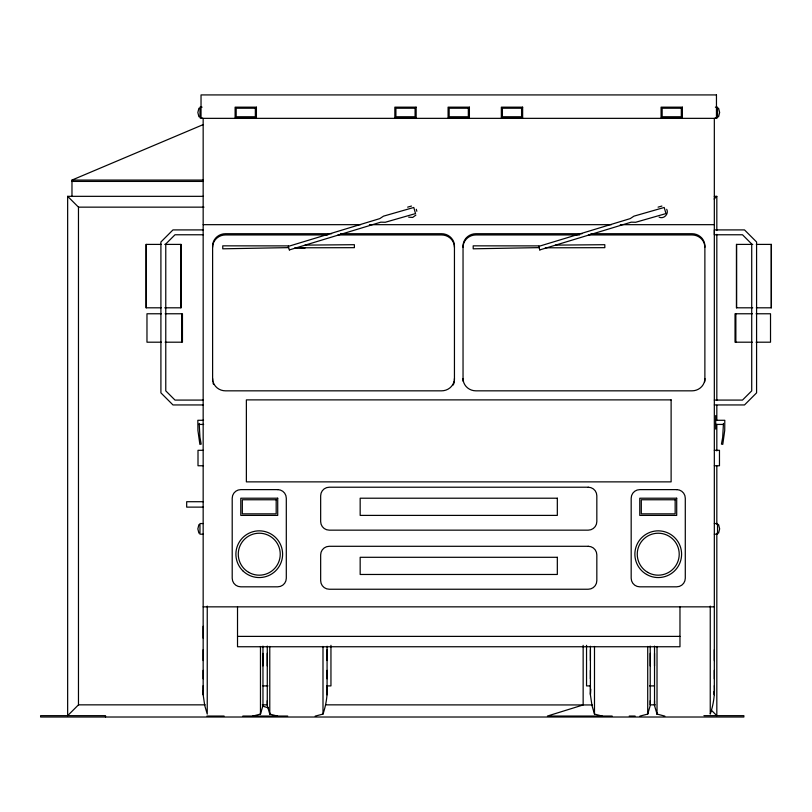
<?xml version="1.0" encoding="UTF-8"?>
<svg xmlns="http://www.w3.org/2000/svg" width="812" height="812" viewBox="0 0 812 812"><rect width="100%" height="100%" fill="white"/><g stroke="black" fill="none" stroke-linecap="round" stroke-linejoin="round"><path stroke-width="1.22" d="M146.241 307.809L146.241 244.402M180.893 307.809L180.893 244.402M203.162 626.285L203.162 694.849L204.736 705.547L207.243 714.083L207.243 606.107M252.613 716.133L260.469 714.083L260.469 646.464M262.966 646.098L262.966 705.547L260.469 714.083L260.469 712.753M267.27 700.756L267.27 705.547L269.777 714.083L277.623 716.133M267.27 665.901L267.27 653.376M269.777 712.753L269.777 714.083L269.767 646.433M327.074 685.673C327.642 695.305 326.099 704.958 323.003 714.083L315.147 716.133M327.074 678.802L327.074 670.347M327.074 660.552L327.074 649.722M602.342 716.133L594.486 714.083L591.989 705.547L590.415 694.849L590.415 646.25M594.486 714.083L594.496 646.433M639.866 716.133L647.712 714.083L647.722 646.433M650.219 704.339L650.219 646.098M664.876 716.133L657.02 714.083L654.523 705.547L654.523 700.756M654.523 665.901L654.523 653.376M654.523 705.547L654.523 646.098M657.02 712.753L657.02 714.083L657.02 646.433M714.327 685.673C714.895 695.305 713.352 704.958 710.246 714.083L710.246 606.087M714.327 678.802L714.327 670.347M714.327 660.552L714.327 649.722M723.451 423.397L722.7 437.252L721.452 444.113L722.781 444.357L724.72 430.431L724.801 420.281L715.676 420.281M203.436 690.312L203.162 694.849L203.162 685.673M590.415 694.849L590.75 689.175M198.899 108.229L197.844 112.492L198.899 116.755M198.899 524.613L197.844 528.866L198.899 533.129M718.579 116.755L719.645 112.492L718.579 108.229M718.579 533.129L719.645 528.866L718.579 524.613M415.886 215.109L412.669 217.443L408.7 217.169M67.65 196.331L78.47 207.151L78.47 704.846L67.65 715.666L67.65 196.331L203.315 196.331M714.124 199.031L716.823 196.331L714.286 196.331M407.644 207.151L411.471 206.055M658.075 207.151L661.902 206.055M71.974 196.301L71.974 180.071L203.162 124.622M289.305 249.944L380.808 222.163L385.253 222.265L415.531 213.586L413.785 207.476L383.508 216.154L379.793 218.611L288.28 246.391L289.397 249.913M539.726 249.944L631.228 222.163L635.684 222.265L665.962 213.586L664.206 207.476L633.939 216.154L630.224 218.611L538.711 246.391L539.828 249.913M288.585 247.619L222.772 248.817L222.752 245.843L288.565 245.894M539.016 247.619L473.203 248.817L473.183 245.843L538.995 245.894M305.038 248.096L294.918 247.802L354.397 247.67L354.377 244.696L305.018 245.122M202.097 107.164L199.965 107.164L199.965 117.821L202.097 117.821M715.392 107.164L717.524 107.164L717.524 117.821L715.392 117.821M71.974 180.071L203.162 180.071M71.974 181.421L203.162 181.421M78.47 207.151L203.974 207.151M203.162 224.67L360.538 224.67M369.409 224.67L611.436 224.67M620.297 224.67L714.327 224.67M203.142 229.908L172.976 229.908L160.908 241.986L160.908 392.866L172.976 404.944L203.162 404.944M331.631 233.714L225.492 233.714A12.88 12.322 0 0 0 212.612 246.036L212.612 379.762A12.88 12.322 0 0 0 212.724 381.366M340.482 233.714L441.566 233.714A12.88 12.322 0 0 1 454.446 246.036L454.446 379.762M582.062 233.714L475.923 233.714A12.88 12.322 0 0 0 463.043 246.036L463.043 379.762A12.88 12.322 0 0 0 463.144 381.366M590.913 233.714L691.997 233.714A12.88 12.322 0 0 1 704.877 246.036L704.877 379.762A12.88 12.322 0 0 1 704.684 381.904M203.142 234.769L174.996 234.769L165.77 243.996L165.77 390.856L174.996 400.083L203.162 400.083M327.845 234.952L225.492 234.952A12.88 12.322 0 0 0 212.612 247.284M337.954 234.952L441.566 234.952A12.88 12.322 0 0 1 454.446 247.284M579.535 234.952L475.923 234.952A12.88 12.322 0 0 0 463.043 247.284M588.385 234.952L691.997 234.952A12.88 12.322 0 0 1 704.877 247.284M161.162 244.402L146.089 244.402L146.089 307.809L161.162 307.809M164.734 244.402L181.046 244.402L181.046 307.809L164.734 307.809M752.754 244.402L736.443 244.402L736.443 307.809L752.754 307.809M756.327 244.402L771.4 244.402L771.4 307.809L756.327 307.809M161.415 313.767L146.972 313.767L146.972 342.197L161.415 342.197M165.13 313.767L182.456 313.767L182.456 342.197L165.13 342.197M752.359 313.767L735.033 313.767L735.033 342.197L752.359 342.197M756.073 313.767L770.517 313.767L770.517 342.197L756.073 342.197M714.327 400.083L742.493 400.083L751.719 390.856L751.719 243.996L742.493 234.769L714.347 234.769L714.347 229.908L744.502 229.908L756.581 241.986L756.581 392.866L744.502 404.944L714.327 404.944M203.538 420.281L197.834 420.281L197.925 430.431L199.864 444.357L201.193 444.113L199.945 437.252L199.184 423.397M199.204 424.432L203.639 424.432M715.676 424.432L723.441 424.432M203.162 450.305L198.006 450.305L198.006 465.763L203.162 465.763M714.327 450.305L719.473 450.305L719.473 465.763L714.327 465.763M203.244 501.714L186.679 501.714L186.679 507.124L203.244 507.124M203.162 523.547L199.965 523.547L199.965 534.194L203.162 534.194M714.327 523.547L717.524 523.547L717.524 534.194L714.327 534.194M203.162 606.848L714.327 606.848M237.52 636.385L679.969 636.385M262.936 685.907L267.97 685.907M327.175 685.907L330.951 685.907L330.951 645.337M590.314 685.907L586.538 685.907L586.538 645.337M649.509 685.907L654.553 685.907M78.47 704.846L205.243 704.846M262.296 704.846L267.361 704.846M325.683 704.846L592.324 704.948M650.219 704.846L655.294 704.846M703.923 715.666L743.873 715.666L743.873 717.016L40.6 717.016L40.6 715.666L105.519 715.666L105.519 717.016M206.938 716.052L224.092 716.052M242.818 716.052L287.702 716.052M612.157 716.052L547.42 716.052L583.148 704.948L583.148 645.347M629.239 716.052L635.116 716.052M555.449 245.122L604.808 244.696L604.828 247.67L545.339 247.802M659.131 217.169C663.82 219.433 669.149 213.911 666.723 209.303M262.479 706.064L268.427 707.912M711.413 710.256L716.823 715.666L716.823 533.271M416.292 209.303L416.85 211.252M714.124 691.448L714.327 694.849L714.327 118.349M326.81 690.312L327.074 694.849L327.074 646.25M771.248 244.402L771.248 307.809M736.596 244.402L736.596 307.809M735.865 313.767L735.865 342.197M716.823 196.331L716.823 230.527M716.823 234.333L716.823 400.265M716.823 405.33L716.823 420.535M716.823 424.331L716.823 450.934M716.823 466.129L716.823 524.4M715.676 415.592L715.676 429.122M679.969 606.848L679.969 646.748L237.52 646.748L237.52 606.848M650.219 653.376L650.219 665.901M650.219 700.756L650.219 705.547L647.712 714.083L647.712 712.753M590.415 649.722L590.415 660.552M590.415 670.347L590.415 678.802M590.415 685.673L590.415 693.803M322.993 646.433L323.003 714.083M267.27 646.098L267.27 704.339M262.966 653.376L262.966 665.901M203.162 118.43L203.162 638.171M203.162 649.722L203.162 660.552M203.162 670.347L203.162 678.802M181.624 313.767L181.624 342.197M73.324 180.071L73.324 181.421M212.612 378.514A12.88 12.322 0 0 0 225.492 390.836L441.566 390.836A12.88 12.322 0 0 0 454.446 378.514M213.586 384.472A12.88 12.322 0 0 1 213.048 382.949M463.043 378.514A12.88 12.322 0 0 0 475.923 390.836L691.997 390.836A12.88 12.322 0 0 0 704.877 378.514M454.405 380.828A12.88 12.322 0 0 1 453.238 384.969M716.458 94.923L201.031 94.923L201.031 118.349L716.458 118.349L716.458 94.923M256.409 107.164L235.115 107.164L235.115 117.821L256.409 117.821L256.409 107.164M416.15 107.164L394.845 107.164L394.845 117.821L416.15 117.821L416.15 107.164M469.397 107.164L448.092 107.164L448.092 117.821L469.397 117.821L469.397 107.164M522.644 107.164L501.339 107.164L501.339 117.821L522.644 117.821L522.644 107.164M682.374 107.164L661.08 107.164L661.08 117.821L682.374 117.821L682.374 107.164M255.344 108.229L236.18 108.229L236.18 116.755L255.344 116.755L255.344 108.229M415.084 108.229L395.911 108.229L395.911 116.755L415.084 116.755L415.084 108.229M468.331 108.229L449.158 108.229L449.158 116.755L468.331 116.755L468.331 108.229M521.578 108.229L502.405 108.229L502.405 116.755L521.578 116.755L521.578 108.229M681.309 108.229L662.145 108.229L662.145 116.755L681.309 116.755L681.309 108.229M671.118 399.88L246.371 399.88L246.371 481.871L671.118 481.871L671.118 399.88M588.243 487.22L329.246 487.22A8.587 8.587 0 0 0 320.659 495.807L320.659 521.568A8.587 8.587 0 0 0 329.246 530.155L588.243 530.155A8.587 8.587 0 0 0 596.83 521.568L596.83 495.807A8.587 8.587 0 0 0 588.243 487.22M277.714 489.626L240.788 489.626A8.587 8.587 0 0 0 232.202 498.213L232.202 578.235A8.587 8.587 0 0 0 240.788 586.822L277.714 586.822A8.587 8.587 0 0 0 286.301 578.235L286.301 498.213A8.587 8.587 0 0 0 277.714 489.626M676.701 489.626L639.775 489.626A8.587 8.587 0 0 0 631.178 498.213L631.178 578.235A8.587 8.587 0 0 0 639.775 586.822L676.701 586.822A8.587 8.587 0 0 0 685.287 578.235L685.287 498.213A8.587 8.587 0 0 0 676.701 489.626M277.714 498.213L240.788 498.213L240.788 515.397L277.714 515.397L277.714 498.213M557.326 498.213L360.163 498.213L360.163 515.397L557.326 515.397L557.326 498.213M676.701 498.213L639.775 498.213L639.775 515.397L676.701 515.397L676.701 498.213M276.181 499.756L242.331 499.756L242.331 513.854L276.181 513.854L276.181 499.756M675.158 499.756L641.307 499.756L641.307 513.854L675.158 513.854L675.158 499.756M588.243 546.293L329.246 546.293A8.587 8.587 0 0 0 320.659 554.88L320.659 580.651A8.587 8.587 0 0 0 329.246 589.238L588.243 589.238A8.587 8.587 0 0 0 596.83 580.651L596.83 554.88A8.587 8.587 0 0 0 588.243 546.293M557.326 557.296L360.163 557.296L360.163 574.47L557.326 574.47L557.326 557.296M248.756 572.369A20.99 20.99 0 0 0 280.241 554.2A20.99 20.99 0 0 0 248.756 536.021A20.99 20.99 0 0 0 248.756 572.369M242.737 570.714A23.355 23.355 0 0 0 281.815 560.239A23.355 23.355 0 0 0 253.212 531.637A23.355 23.355 0 0 0 242.737 570.714M646.555 574.429A23.355 23.355 0 0 0 681.593 554.2A23.355 23.355 0 0 0 646.555 533.971A23.355 23.355 0 0 0 646.555 574.429M647.743 572.369A20.99 20.99 0 0 0 679.218 554.2A20.99 20.99 0 0 0 647.743 536.021A20.99 20.99 0 0 0 647.743 572.369"/></g></svg>
